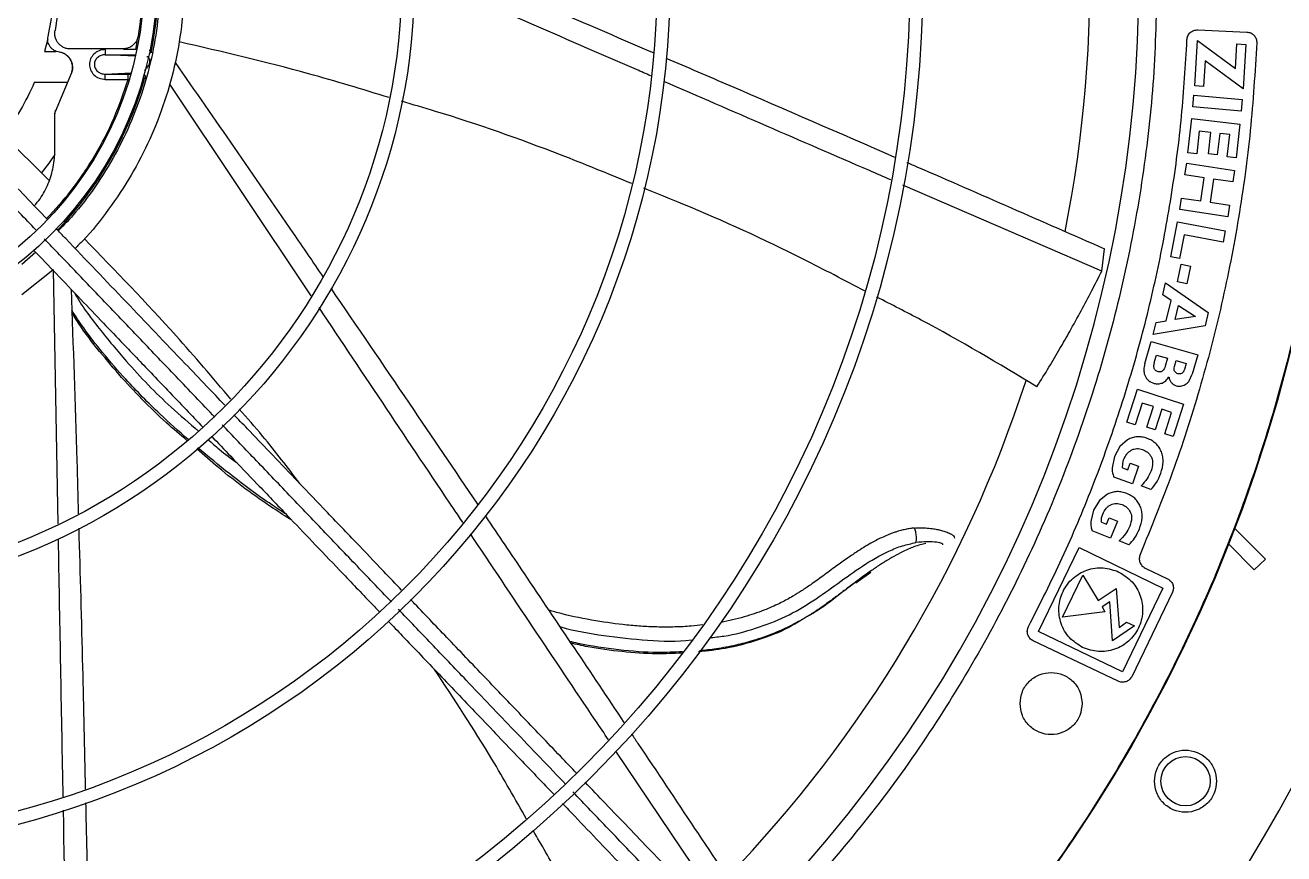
# Model space of a CAD drawing. Header units: inches. Extents: x 1229 to 1453, y -1023 to -720.
# Drawn here: x 1408.7 to 1418.28, y -751.92 to -745.61 of the extents above; entities that cross this region are included whole.
import ezdxf

# ---------------------------------------------------------------- set-up
doc = ezdxf.new("R2010")
doc.units = ezdxf.units.IN
doc.header["$MEASUREMENT"] = 0

msp = doc.modelspace()

# ---------------------------------------------------------------- linework, layer by layer
at = {"color": 18, "linetype": 'Continuous', "lineweight": 25, "true_color": 0x000000}
for p, q in [((1408.9622, -745.4336), (1408.9313, -745.6512)), ((1408.8767, -745.7168), (1408.8515, -745.812)), ((1409.5456, -745.7969), (1409.5598, -745.7049)), ((1417.6243, -745.6475), (1417.998, -745.6638)), ((1408.8515, -745.812), (1408.9367, -745.812)), ((1409.4473, -745.7923), (1409.0472, -745.7923)), ((1409.5456, -745.7969), (1409.4524, -745.7969)), ((1409.6687, -745.8209), (1409.6642, -745.8061)), ((1417.6015, -746.0736), (1417.6222, -745.7284)), ((1417.6222, -745.7284), (1417.9109, -745.9421)), ((1417.9109, -745.9421), (1417.9222, -745.7538)), ((1417.9222, -745.7538), (1417.9896, -745.7579)), ((1417.9896, -745.7579), (1417.9693, -746.0957)), ((1409.5424, -745.8479), (1409.3132, -745.8363)), ((1409.3132, -745.8363), (1409.545, -745.8363)), ((1417.6803, -745.8835), (1417.6686, -746.0776)), ((1417.9693, -746.0957), (1417.6803, -745.8835)), ((1408.9346, -746.2679), (1409.0597, -745.9714)), ((1409.0597, -745.9714), (1409.0578, -745.9711)), ((1409.3132, -745.9845), (1409.5102, -745.9746)), ((1409.3132, -745.9845), (1409.4878, -745.9845)), ((1409.4878, -745.9845), (1409.5029, -745.9845)), ((1409.0224, -746.0482), (1408.7735, -746.0482)), ((1409.3132, -746.0239), (1409.4878, -746.0239)), ((1410.879, -747.6698), (1409.8041, -746.0608)), ((1417.6686, -746.0776), (1417.6015, -746.0736)), ((1417.5867, -746.2333), (1417.5944, -746.1453)), ((1417.5944, -746.1453), (1417.9615, -746.1773)), ((1417.9615, -746.1773), (1417.9538, -746.2654)), ((1408.9303, -746.2776), (1408.9303, -746.286)), ((1408.9303, -746.56), (1408.9303, -746.286)), ((1408.9346, -746.2679), (1408.9346, -746.2598)), ((1417.9538, -746.2654), (1417.5867, -746.2333)), ((1417.5495, -746.5837), (1417.5789, -746.3224)), ((1417.5789, -746.3224), (1417.9451, -746.3636)), ((1417.9451, -746.3636), (1417.9162, -746.621)), ((1408.5398, -746.4491), (1408.8827, -746.792)), ((1417.6359, -746.4177), (1417.6164, -746.5913)), ((1417.7242, -746.4277), (1417.6359, -746.4177)), ((1417.706, -746.5897), (1417.7242, -746.4277)), ((1417.7911, -746.4352), (1417.7729, -746.5972)), ((1417.8681, -746.4438), (1417.7911, -746.4352)), ((1417.8491, -746.6134), (1417.8681, -746.4438)), ((1417.6164, -746.5913), (1417.5495, -746.5837)), ((1417.527, -746.75), (1417.5401, -746.6626)), ((1417.5401, -746.6626), (1417.9045, -746.7171)), ((1417.7729, -746.5972), (1417.706, -746.5897)), ((1417.9162, -746.621), (1417.8491, -746.6134)), ((1417.6744, -746.772), (1417.527, -746.75)), ((1417.648, -746.9487), (1417.6744, -746.772)), ((1417.9045, -746.7171), (1417.8914, -746.8045)), ((1416.8938, -747.4832), (1415.3817, -746.8286)), ((1417.7446, -746.7825), (1417.7182, -746.9591)), ((1417.8914, -746.8045), (1417.7446, -746.7825)), ((1417.4875, -747.014), (1417.5006, -746.9266)), ((1417.5006, -746.9266), (1417.648, -746.9487)), ((1417.7182, -746.9591), (1417.865, -746.9811)), ((1417.852, -747.0685), (1417.4875, -747.014)), ((1417.865, -746.9811), (1417.852, -747.0685)), ((1417.4206, -747.374), (1417.471, -747.1068)), ((1417.471, -747.1068), (1417.8331, -747.1751)), ((1417.5207, -747.2061), (1417.4867, -747.3865)), ((1417.8167, -747.262), (1417.5207, -747.2061)), ((1417.8331, -747.1751), (1417.8167, -747.262)), ((1408.7848, -747.3394), (1408.6792, -747.4322)), ((1416.8938, -747.4832), (1416.914, -747.3121)), ((1417.4867, -747.3865), (1417.4206, -747.374)), ((1417.471, -747.5641), (1417.4994, -747.4307)), ((1417.4994, -747.4307), (1417.5693, -747.4456)), ((1417.5693, -747.4456), (1417.5409, -747.579)), ((1408.9144, -747.4751), (1408.6792, -747.6627)), ((1408.9548, -749.4053), (1408.9204, -747.4705)), ((1417.3576, -747.6632), (1417.3798, -747.5717)), ((1417.3798, -747.5717), (1417.7041, -747.798)), ((1417.5409, -747.579), (1417.471, -747.5641)), ((1417.4216, -747.7061), (1417.3576, -747.6632)), ((1417.384, -747.8615), (1417.4216, -747.7061)), ((1417.4528, -747.851), (1417.4787, -747.744)), ((1417.6061, -747.8289), (1417.4528, -747.851)), ((1417.4787, -747.744), (1417.6061, -747.8289)), ((1417.7041, -747.798), (1417.6798, -747.8985)), ((1417.2845, -747.9658), (1417.307, -747.8727)), ((1417.6798, -747.8985), (1417.2845, -747.9658)), ((1417.307, -747.8727), (1417.384, -747.8615)), ((1417.2223, -748.1859), (1417.2696, -748.0184)), ((1417.2696, -748.0184), (1417.6242, -748.1186)), ((1417.2965, -748.1707), (1417.3103, -748.1217)), ((1417.3103, -748.1217), (1417.3943, -748.1454)), ((1417.3943, -748.1454), (1417.3772, -748.2061)), ((1417.4463, -748.2089), (1417.4591, -748.1637)), ((1417.4591, -748.1637), (1417.5352, -748.1853)), ((1417.5352, -748.1853), (1417.5225, -748.2304)), ((1417.6242, -748.1186), (1417.5823, -748.2671)), ((1417.5593, -748.3175), (1417.5823, -748.2671)), ((1417.0852, -748.6322), (1417.1653, -748.3817)), ((1417.1653, -748.3817), (1417.5163, -748.4938)), ((1417.2606, -748.323), (1417.292, -748.3369)), ((1417.2024, -748.4863), (1417.1493, -748.6527)), ((1417.2871, -748.5134), (1417.2024, -748.4863)), ((1417.5163, -748.4938), (1417.4375, -748.7405)), ((1417.2375, -748.6687), (1417.2871, -748.5134)), ((1417.3512, -748.5338), (1417.3016, -748.6891)), ((1417.4251, -748.5574), (1417.3512, -748.5338)), ((1417.3731, -748.72), (1417.4251, -748.5574)), ((1417.1493, -748.6527), (1417.0852, -748.6322)), ((1417.3016, -748.6891), (1417.2375, -748.6687)), ((1417.0909, -748.7655), (1417.0316, -748.8161)), ((1417.4375, -748.7405), (1417.3731, -748.72)), ((1417.0316, -748.8161), (1416.9898, -748.8917)), ((1416.9898, -748.8917), (1416.9733, -748.978)), ((1417.0527, -748.9795), (1417.0533, -748.947)), ((1417.0533, -748.947), (1417.0603, -748.9192)), ((1417.0934, -748.9941), (1417.1112, -748.9447)), ((1417.1112, -748.9447), (1417.1747, -748.9675)), ((1417.1747, -748.9675), (1417.1272, -749.1001)), ((1417.1272, -749.1001), (1416.9851, -749.0492)), ((1417.0527, -748.9795), (1417.0934, -748.9941)), ((1417.2685, -749.143), (1417.1927, -749.1158)), ((1416.8768, -749.2275), (1416.8319, -749.3013)), ((1416.9381, -749.1794), (1416.8768, -749.2275)), ((1416.8319, -749.3013), (1416.8118, -749.3868)), ((1416.8911, -749.3916), (1416.8931, -749.3592)), ((1416.8931, -749.3592), (1416.9012, -749.3317)), ((1416.9312, -749.4079), (1416.951, -749.3593)), ((1416.951, -749.3593), (1417.0135, -749.3847)), ((1416.8911, -749.3916), (1416.9312, -749.4079)), ((1417.0135, -749.3847), (1416.9606, -749.5152)), ((1417.9041, -749.4383), (1418.1399, -749.6741)), ((1416.9606, -749.5152), (1416.8207, -749.4584)), ((1417.1, -749.5638), (1417.0254, -749.5336)), ((1416.4133, -750.2234), (1416.7217, -749.5854)), ((1416.7217, -749.5854), (1417.3598, -749.8938)), ((1418.0547, -749.756), (1417.8574, -749.5586)), ((1417.2242, -749.7413), (1417.3942, -749.8224)), ((1418.1399, -749.6741), (1418.0547, -749.756)), ((1415.0231, -749.8546), (1415.1364, -749.773)), ((1416.5961, -750.1148), (1416.7502, -749.7961)), ((1416.7502, -749.7961), (1416.8673, -749.9896)), ((1416.8673, -749.9896), (1417.0043, -749.897)), ((1417.0043, -749.897), (1417.0253, -750.1926)), ((1417.3598, -749.8938), (1417.0513, -750.5318)), ((1417.4323, -749.9256), (1417.1217, -750.568)), ((1416.955, -749.9982), (1416.8966, -750.0377)), ((1416.9761, -750.2945), (1416.955, -749.9982)), ((1416.9184, -750.074), (1416.5961, -750.1148)), ((1416.8966, -750.0377), (1416.9184, -750.074)), ((1417.1422, -750.1822), (1416.9761, -750.2945)), ((1417.0253, -750.1926), (1417.083, -750.1536)), ((1417.083, -750.1536), (1417.1422, -750.1822)), ((1417.018, -750.6026), (1416.3726, -750.2948)), ((1417.0513, -750.5318), (1416.4133, -750.2234)), ((1414.1156, -752.5), (1413.1986, -751.1334))]:
    msp.add_line(p, q, dxfattribs=at)
at = {"color": 18, "linetype": 'Continuous', "lineweight": 25, "true_color": 0x000000, "flags": 128}
for points in [[(1409.6427, -745.8502), (1409.6368, -745.8517), (1409.6301, -745.8523)], [(1408.8285, -746.7378), (1408.8882, -746.659), (1408.9329, -746.5953)]]:
    msp.add_lwpolyline(points, dxfattribs=at)
at = {"color": 18, "linetype": 'Continuous', "lineweight": 25, "true_color": 0x000000}
for centre, radius in [((1406.9618, -745.2608), 11.7126), ((1406.9618, -745.2608), 8.5704), ((1406.9618, -745.2608), 8.472), ((1406.9618, -745.2608), 6.6478), ((1406.9618, -745.2608), 6.5493), ((1406.9618, -745.2608), 4.7037), ((1406.9618, -745.2608), 4.6053), ((1406.9618, -745.2608), 2.745), ((1406.9618, -745.2608), 2.6465), ((1417.5314, -751.3632), 0.1875)]:
    msp.add_circle(centre, radius, dxfattribs=at)
for centre, radius, start, end in [((1406.9618, -745.2608), 10.2157, 314.3624, 43.03697), ((1406.9618, -745.2608), 11.7147, 339.09994, 20.90006), ((1406.9618, -745.2608), 9.8425, 348.7557, 14.65988), ((1406.9618, -745.2608), 2.7569, 348.59287, 11.40713), ((1409.6256, -745.7983), 0.0394, 302.42228, 348.5824), ((1409.5704, -746.0225), 0.0394, 343.73107, 29.89272), ((1406.9618, -745.2608), 2.7569, 316.15985, 343.7218), ((1406.9618, -745.2608), 12.9331, 283.26667, 346.73333), ((1406.9618, -745.2608), 9.8425, 316.0273, 341.93053), ((1406.9618, -745.2608), 11.7147, 315.79736, 338.46866)]:
    msp.add_arc(centre, radius, start, end, dxfattribs=at)
for points, knots in [([(1409.1756, -743.3086), (1409.2372, -743.3818), (1409.3654, -743.5342), (1409.528, -743.7901), (1409.6685, -744.0669), (1409.7786, -744.3574), (1409.8578, -744.6577), (1409.9051, -744.9646), (1409.9199, -745.2748), (1409.9021, -745.5849), (1409.852, -745.8914), (1409.7699, -746.191), (1409.6568, -746.4802), (1409.5145, -746.7564), (1409.3423, -747.0143), (1409.1973, -747.1997), (1409.1032, -747.2907), (1409.0833, -747.3099)], [0, 0, 0, 0, 0.065205, 0.135665, 0.206125, 0.276585, 0.347045, 0.417505, 0.487965, 0.558425, 0.628885, 0.699345, 0.769805, 0.840265, 0.910725, 0.981186, 1, 1, 1, 1]), ([(1409.041, -743.4372), (1409.0872, -743.4904), (1409.1956, -743.6156), (1409.3392, -743.8338), (1409.4739, -744.0854), (1409.5813, -744.3501), (1409.6611, -744.6243), (1409.7123, -744.9053), (1409.7342, -745.19), (1409.7268, -745.4755), (1409.6901, -745.7587), (1409.6244, -746.0366), (1409.5305, -746.3063), (1409.4095, -746.5651), (1409.2618, -746.8092), (1409.1109, -747.0151), (1409.0005, -747.1301), (1408.9559, -747.1766)], [0, 0, 0, 0, 0.051393, 0.120749, 0.190107, 0.259464, 0.328821, 0.398178, 0.467535, 0.536892, 0.606249, 0.675606, 0.744963, 0.81432, 0.883677, 0.953035, 1, 1, 1, 1]), ([(1409.5638, -744.828), (1409.5765, -744.9238), (1409.6019, -745.1154), (1409.6019, -745.4062), (1409.5765, -745.5978), (1409.5638, -745.6936)], [0, 0, 0, 0, 0.333333, 0.666667, 1, 1, 1, 1]), ([(1411.6588, -745.043), (1411.9822, -745.1795), (1412.5926, -745.4373), (1413.1999, -745.6991), (1413.4855, -745.8222)], [0, 0, 0, 0, 0.529758, 1, 1, 1, 1]), ([(1413.4633, -745.9968), (1413.4267, -745.9809), (1412.8259, -745.7203), (1412.224, -745.4585), (1411.6586, -745.2126)], [0, 0, 0, 0, 0.060947, 1, 1, 1, 1]), ([(1418.6713, -745.2608), (1418.6665, -745.5163), (1418.6568, -746.0272), (1418.5788, -746.7903), (1418.4547, -747.5468), (1418.2803, -748.2936), (1418.0578, -749.0274), (1417.7877, -749.745), (1417.4712, -750.4435), (1417.1098, -751.1197), (1416.7048, -751.7709), (1416.2582, -752.3942), (1415.7717, -752.9869), (1415.2476, -753.5466), (1414.6879, -754.0708), (1414.0952, -754.5572), (1413.4719, -755.0039), (1412.8207, -755.4088), (1412.1445, -755.7703), (1411.446, -756.0867), (1410.7284, -756.3568), (1409.9946, -756.5794), (1409.2478, -756.7535), (1408.4913, -756.8784), (1407.7282, -756.9536), (1406.9618, -756.9787), (1406.1954, -756.9536), (1405.4323, -756.8784), (1404.6757, -756.7535), (1403.929, -756.5794), (1403.1952, -756.3568), (1402.4775, -756.0867), (1401.7791, -755.7702), (1401.1028, -755.4088), (1400.4517, -755.0039), (1399.8284, -754.5572), (1399.2356, -754.0708), (1398.676, -753.5466), (1398.1518, -752.9869), (1397.6653, -752.3942), (1397.2187, -751.7709), (1396.8138, -751.1197), (1396.4523, -750.4435), (1396.1359, -749.745), (1395.8657, -749.0274), (1395.6432, -748.2936), (1395.4689, -747.5468), (1395.3447, -746.7903), (1395.2667, -746.0272), (1395.2571, -745.5163), (1395.2522, -745.2608)], [0, 0, 0, 0, 0.020833, 0.041667, 0.0625, 0.083333, 0.104167, 0.125, 0.145833, 0.166667, 0.1875, 0.208333, 0.229167, 0.25, 0.270833, 0.291667, 0.3125, 0.333333, 0.354167, 0.375, 0.395833, 0.416667, 0.4375, 0.458333, 0.479167, 0.5, 0.520833, 0.541667, 0.5625, 0.583333, 0.604167, 0.625, 0.645833, 0.666667, 0.6875, 0.708333, 0.729167, 0.75, 0.770833, 0.791667, 0.8125, 0.833333, 0.854167, 0.875, 0.895833, 0.916667, 0.9375, 0.958333, 0.979167, 1, 1, 1, 1]), ([(1408.8779, -745.6967), (1408.8925, -745.6248), (1408.9173, -745.5027), (1408.9214, -745.3783), (1408.9231, -745.3272)], [0, 0, 0, 0, 0.589248, 1, 1, 1, 1]), ([(1417.314, -745.2608), (1417.3087, -745.512), (1417.2981, -746.0143), (1417.2129, -746.7639), (1417.0772, -747.5054), (1416.887, -748.2351), (1416.6445, -748.949), (1416.3505, -749.6434), (1416.0071, -750.3147), (1415.615, -750.9586), (1415.18, -751.5749), (1414.8537, -751.957), (1414.6905, -752.148)], [0, 0, 0, 0, 0.1, 0.2, 0.3000001, 0.4, 0.5, 0.6, 0.7000001, 0.8000001, 0.9000001, 1, 1, 1, 1]), ([(1408.9619, -745.8163), (1408.9552, -745.8151), (1408.9416, -745.8126), (1408.9229, -745.8036), (1408.9063, -745.7913), (1408.8928, -745.7756), (1408.8826, -745.7576), (1408.8766, -745.7378), (1408.8745, -745.7171), (1408.8767, -745.7035), (1408.8779, -745.6967)], [0, 0, 0, 0, 0.124969, 0.250016, 0.374949, 0.50001, 0.62494, 0.750007, 0.87497, 1, 1, 1, 1]), ([(1409.0472, -745.7923), (1409.0385, -745.7917), (1409.0211, -745.7906), (1408.9963, -745.7818), (1408.9739, -745.7681), (1408.9552, -745.7497), (1408.9408, -745.7278), (1408.9317, -745.7032), (1408.9279, -745.6771), (1408.9302, -745.6599), (1408.9313, -745.6512)], [0, 0, 0, 0, 0.1249821, 0.2500004, 0.3750038, 0.5000003, 0.6250028, 0.7499994, 0.8749997, 1, 1, 1, 1]), ([(1409.5638, -745.6936), (1409.5601, -745.707), (1409.5528, -745.7339), (1409.5251, -745.766), (1409.4889, -745.788), (1409.4612, -745.7909), (1409.4473, -745.7923)], [0, 0, 0, 0, 0.250007, 0.499997, 0.750018, 1, 1, 1, 1]), ([(1416.3368, -750.1871), (1416.4244, -750.0137), (1416.5997, -749.6669), (1416.8258, -749.1295), (1417.024, -748.5813), (1417.1913, -748.0229), (1417.3278, -747.4562), (1417.4324, -746.8827), (1417.5076, -746.3045), (1417.5307, -745.9167), (1417.5422, -745.7228)], [0, 0, 0, 0, 0.125, 0.25, 0.375, 0.5, 0.625, 0.75, 0.875, 1, 1, 1, 1]), ([(1417.5422, -745.7228), (1417.5439, -745.7125), (1417.5471, -745.692), (1417.5665, -745.6668), (1417.5933, -745.6497), (1417.614, -745.6483), (1417.6243, -745.6475)], [0, 0, 0, 0, 0.249995, 0.499998, 0.75, 1, 1, 1, 1]), ([(1417.998, -745.6638), (1418.0083, -745.6655), (1418.0288, -745.6687), (1418.054, -745.6881), (1418.071, -745.7149), (1418.0725, -745.7356), (1418.0732, -745.7459)], [0, 0, 0, 0, 0.25, 0.499998, 0.750001, 1, 1, 1, 1]), ([(1408.8711, -747.0878), (1408.7611, -746.9727), (1408.546, -746.7477), (1408.2268, -746.4136), (1407.9907, -746.1666), (1407.8336, -746.0022), (1407.7551, -745.92), (1407.671, -745.832), (1407.6131, -745.7714), (1407.5807, -745.7375)], [0, 0, 0, 0, 0.256103, 0.500516, 0.742267, 0.804636, 0.865497, 0.924706, 1, 1, 1, 1]), ([(1409.0597, -745.9714), (1409.062, -745.963), (1409.0665, -745.9461), (1409.066, -745.9196), (1409.0601, -745.8939), (1409.0486, -745.8702), (1409.0322, -745.8495), (1409.0115, -745.8331), (1408.9878, -745.8211), (1408.9706, -745.8179), (1408.9619, -745.8163)], [0, 0, 0, 0, 0.124819, 0.249649, 0.374525, 0.499472, 0.624503, 0.749611, 0.874806, 1, 1, 1, 1]), ([(1409.3132, -745.7969), (1409.2971, -745.7987), (1409.2653, -745.8022), (1409.2253, -745.8291), (1409.2034, -745.8607), (1409.1946, -745.8888), (1409.1925, -745.9104), (1409.1946, -745.932), (1409.2034, -745.9601), (1409.2253, -745.9917), (1409.2653, -746.0186), (1409.2971, -746.0221), (1409.3132, -746.0239)], [0, 0, 0, 0, 0.132079, 0.259805, 0.381601, 0.440895, 0.499999, 0.559043, 0.618398, 0.740195, 0.867921, 1, 1, 1, 1]), ([(1409.3132, -745.7969), (1409.3132, -745.802), (1409.3132, -745.8122), (1409.3132, -745.8251), (1409.3132, -745.8343), (1409.3132, -745.8356), (1409.3132, -745.8363)], [0, 0, 0, 0, 0.2500027, 0.5000004, 0.7499957, 1, 1, 1, 1]), ([(1409.6642, -745.8061), (1409.6632, -745.8058), (1409.6619, -745.8055), (1409.6495, -745.8045), (1409.6462, -745.8042)], [0, 0, 0, 0, 0.732274, 1, 1, 1, 1]), ([(1411.474, -746.163), (1411.2698, -746.1005), (1410.7424, -745.939), (1410.2049, -745.8148), (1409.8756, -745.7388)], [0, 0, 0, 0, 0.387334, 1, 1, 1, 1]), ([(1418.0732, -745.7459), (1418.0596, -745.9686), (1418.0324, -746.414), (1417.9408, -747.0773), (1417.8124, -747.7343), (1417.6433, -748.382), (1417.4385, -749.0196), (1417.27, -749.4327), (1417.1857, -749.6393)], [0, 0, 0, 0, 0.166667, 0.333333, 0.5, 0.666667, 0.833333, 1, 1, 1, 1]), ([(1408.7855, -747.1692), (1408.7026, -747.0825), (1408.5446, -746.9171), (1408.3211, -746.6833), (1408.1242, -746.4772), (1407.9541, -746.2992), (1407.8081, -746.1464), (1407.6838, -746.0163), (1407.5849, -745.9129), (1407.5273, -745.8525), (1407.5043, -745.8285)], [0, 0, 0, 0, 0.1943214, 0.3704577, 0.5233705, 0.6554348, 0.7687193, 0.8650902, 0.9463458, 1, 1, 1, 1]), ([(1409.0578, -745.9711), (1409.0599, -745.9635), (1409.0642, -745.9476), (1409.0644, -745.9219), (1409.059, -745.8955), (1409.0472, -745.8704), (1409.03, -745.8486), (1409.0086, -745.8324), (1408.9927, -745.8235), (1408.9842, -745.8215), (1408.984, -745.8215)], [0, 0, 0, 0, 0.128053, 0.266042, 0.411621, 0.561418, 0.71143, 0.857608, 0.996504, 1, 1, 1, 1]), ([(1409.3132, -745.8363), (1409.3028, -745.8373), (1409.2819, -745.8392), (1409.2587, -745.8529), (1409.2445, -745.8679), (1409.2363, -745.881), (1409.2313, -745.8953), (1409.2296, -745.9104), (1409.2313, -745.9255), (1409.2363, -745.9398), (1409.2445, -745.9529), (1409.2587, -745.9679), (1409.2819, -745.9816), (1409.3028, -745.9835), (1409.3132, -745.9845)], [0, 0, 0, 0, 0.127647, 0.253731, 0.317938, 0.377881, 0.439688, 0.499999, 0.560305, 0.622116, 0.682044, 0.746269, 0.872353, 1, 1, 1, 1]), ([(1409.6118, -745.9551), (1409.6149, -745.9525), (1409.6221, -745.9468), (1409.6329, -745.9346), (1409.6422, -745.9211), (1409.6474, -745.91), (1409.6496, -745.9042), (1409.6506, -745.901), (1409.6514, -745.8978), (1409.6521, -745.8946), (1409.6526, -745.8917), (1409.6531, -745.8882), (1409.6534, -745.8805), (1409.6522, -745.8734), (1409.6491, -745.8647), (1409.644, -745.8584), (1409.6374, -745.8538), (1409.6325, -745.8528), (1409.6301, -745.8523)], [0, 0, 0, 0, 0.125667, 0.285709, 0.38249, 0.41798, 0.427526, 0.435847, 0.443425, 0.450875, 0.458843, 0.466921, 0.483322, 0.547434, 0.611137, 0.740131, 0.869232, 1, 1, 1, 1]), ([(1409.8452, -745.8967), (1410.1447, -746.3274), (1410.5215, -746.8695), (1410.893, -747.4146), (1410.9693, -747.5266)], [0, 0, 0, 0, 0.794562, 1, 1, 1, 1]), ([(1413.5771, -745.8615), (1413.7396, -745.9312), (1414.3216, -746.181), (1414.9006, -746.433), (1415.3179, -746.6147)], [0, 0, 0, 0, 0.2792089, 1, 1, 1, 1]), ([(1409.3132, -746.0239), (1409.3132, -746.0188), (1409.3132, -746.0086), (1409.3132, -745.9957), (1409.3132, -745.9865), (1409.3132, -745.9852), (1409.3132, -745.9845)], [0, 0, 0, 0, 0.2500031, 0.5000001, 0.7499959, 1, 1, 1, 1]), ([(1409.4878, -746.0239), (1409.4878, -746.0188), (1409.4878, -746.0086), (1409.4878, -745.9957), (1409.4878, -745.9865), (1409.4878, -745.9852), (1409.4878, -745.9845)], [0, 0, 0, 0, 0.2500031, 0.5000001, 0.7499959, 1, 1, 1, 1]), ([(1409.618, -746.0212), (1409.6186, -746.0186), (1409.6199, -746.013), (1409.6194, -746.004), (1409.6168, -745.9949), (1409.6123, -745.9868), (1409.6079, -745.9827), (1409.6059, -745.9808)], [0, 0, 0, 0, 0.184963, 0.385442, 0.597774, 0.81651, 1, 1, 1, 1]), ([(1408.7735, -746.0482), (1408.7405, -746.1185), (1408.6744, -746.259), (1408.5847, -746.3857), (1408.5398, -746.4491)], [0, 0, 0, 0, 0.499998, 1, 1, 1, 1]), ([(1408.8667, -747.0833), (1408.9303, -747.0142), (1409.0672, -746.8653), (1409.2379, -746.6067), (1409.3863, -746.3229), (1409.4543, -746.1228), (1409.4878, -746.0239)], [0, 0, 0, 0, 0.226919, 0.489144, 0.747424, 1, 1, 1, 1]), ([(1409.594, -746.033), (1409.5959, -746.0331), (1409.6051, -746.0337), (1409.6068, -746.0336), (1409.6082, -746.0336)], [0, 0, 0, 0, 0.19811, 1, 1, 1, 1]), ([(1415.2892, -746.7886), (1415.2352, -746.7652), (1414.6608, -746.5165), (1414.0846, -746.2664), (1413.5626, -746.0398)], [0, 0, 0, 0, 0.094074, 1, 1, 1, 1]), ([(1413.3183, -746.816), (1413.138, -746.7423), (1412.6474, -746.5416), (1412.0617, -746.335), (1411.6533, -746.2157), (1411.5665, -746.1904)], [0, 0, 0, 0, 0.314017, 0.854273, 1, 1, 1, 1]), ([(1408.9346, -746.2598), (1408.9333, -746.2626), (1408.9308, -746.2683), (1408.9305, -746.2745), (1408.9303, -746.2776)], [0, 0, 0, 0, 0.499994, 1, 1, 1, 1]), ([(1408.9303, -746.286), (1408.9305, -746.2829), (1408.9308, -746.2766), (1408.9334, -746.2708), (1408.9346, -746.2679)], [0, 0, 0, 0, 0.500207, 1, 1, 1, 1]), ([(1408.7734, -746.9856), (1408.7886, -746.9681), (1408.8327, -746.9175), (1408.8824, -746.8173), (1408.923, -746.6916), (1408.9278, -746.6039), (1408.9303, -746.56)], [0, 0, 0, 0, 0.1500946, 0.433399, 0.7166994, 1, 1, 1, 1]), ([(1415.411, -746.6551), (1415.4384, -746.667), (1415.9412, -746.8851), (1416.4412, -747.1046), (1416.914, -747.3121)], [0, 0, 0, 0, 0.054344, 1, 1, 1, 1]), ([(1415.0941, -747.6347), (1414.9376, -747.5528), (1414.4838, -747.3154), (1413.9206, -747.0556), (1413.5091, -746.8922), (1413.4093, -746.8526)], [0, 0, 0, 0, 0.285162, 0.826614, 1, 1, 1, 1]), ([(1410.2231, -748.5026), (1410.1768, -748.4542), (1410.0757, -748.3484), (1409.8254, -748.0864), (1409.4682, -747.7127), (1409.1408, -747.37), (1408.9626, -747.1836), (1408.9377, -747.1576)], [0, 0, 0, 0, 0.10835, 0.23655, 0.585439, 0.942123, 1, 1, 1, 1]), ([(1410.148, -748.595), (1410.0492, -748.4916), (1409.8611, -748.2948), (1409.5916, -748.0128), (1409.3349, -747.7441), (1409.0904, -747.4883), (1408.927, -747.3173), (1408.8498, -747.2365)], [0, 0, 0, 0, 0.228868, 0.435815, 0.623228, 0.822029, 1, 1, 1, 1]), ([(1410.2682, -748.4572), (1410.1307, -748.2948), (1409.7749, -747.8746), (1409.3905, -747.4802), (1409.1546, -747.2382)], [0, 0, 0, 0, 0.386297, 1, 1, 1, 1]), ([(1408.7731, -747.3273), (1408.8285, -747.3852), (1408.9466, -747.5087), (1409.1221, -747.6924), (1409.2928, -747.8711), (1409.434, -748.0188), (1409.5546, -748.145), (1409.6664, -748.262), (1409.7923, -748.3938), (1409.924, -748.5316), (1410.0139, -748.6256), (1410.0566, -748.6703)], [0, 0, 0, 0, 0.129134, 0.275254, 0.409585, 0.527882, 0.605045, 0.691582, 0.789421, 0.899809, 1, 1, 1, 1]), ([(1416.401, -748.3621), (1416.4317, -748.3125), (1416.4911, -748.2167), (1416.5741, -748.0761), (1416.6559, -747.9332), (1416.7368, -747.7861), (1416.8179, -747.6333), (1416.8688, -747.5325), (1416.8938, -747.4832)], [0, 0, 0, 0, 0.173712, 0.335418, 0.485077, 0.663267, 0.834916, 1, 1, 1, 1]), ([(1409.0527, -747.6198), (1409.0685, -748.0556), (1409.0891, -748.6255), (1409.1044, -749.1952), (1409.108, -749.3292)], [0, 0, 0, 0, 0.764752, 1, 1, 1, 1]), ([(1411.0281, -747.6128), (1411.2273, -747.9039), (1411.6016, -748.4509), (1411.9711, -748.9997), (1412.144, -749.2565)], [0, 0, 0, 0, 0.532089, 1, 1, 1, 1]), ([(1409.0776, -747.6458), (1409.0786, -747.6476), (1409.1316, -747.7453), (1409.2661, -747.9199), (1409.5059, -748.213), (1409.7587, -748.4743), (1409.9522, -748.6399), (1410.0222, -748.6998)], [0, 0, 0, 0, 0.004362, 0.233887, 0.462782, 0.805496, 1, 1, 1, 1]), ([(1416.401, -748.3621), (1416.1103, -748.188), (1415.7108, -747.9487), (1415.2959, -747.738), (1415.183, -747.6806)], [0, 0, 0, 0, 0.727742, 1, 1, 1, 1]), ([(1409.9432, -748.7636), (1409.8714, -748.6999), (1409.7071, -748.554), (1409.4904, -748.3324), (1409.2987, -748.112), (1409.1613, -747.9366), (1409.0881, -747.826), (1409.0582, -747.7809)], [0, 0, 0, 0, 0.216617, 0.495989, 0.699866, 0.877434, 1, 1, 1, 1]), ([(1409.9344, -748.7707), (1409.8824, -748.7268), (1409.6979, -748.5708), (1409.4704, -748.3339), (1409.2484, -748.069), (1409.1282, -747.9127), (1409.0711, -747.8184), (1409.0587, -747.7981)], [0, 0, 0, 0, 0.155108, 0.550215, 0.747896, 0.945655, 1, 1, 1, 1]), ([(1412.0331, -749.3945), (1412.011, -749.3615), (1411.6466, -748.8178), (1411.2819, -748.2724), (1410.9394, -747.7601)], [0, 0, 0, 0, 0.060733, 1, 1, 1, 1]), ([(1417.2223, -748.1859), (1417.2193, -748.1975), (1417.2138, -748.2187), (1417.215, -748.2406), (1417.2155, -748.2505)], [0, 0, 0, 0, 0.5467998, 1, 1, 1, 1]), ([(1417.2933, -748.2242), (1417.2923, -748.2209), (1417.2903, -748.2135), (1417.2905, -748.1952), (1417.294, -748.181), (1417.2965, -748.1707)], [0, 0, 0, 0, 0.191373, 0.417736, 1, 1, 1, 1]), ([(1417.3772, -748.2061), (1417.3749, -748.2133), (1417.3705, -748.2267), (1417.3607, -748.2367), (1417.3562, -748.2414)], [0, 0, 0, 0, 0.5401337, 1, 1, 1, 1]), ([(1417.4492, -748.2464), (1417.4479, -748.2439), (1417.4452, -748.2389), (1417.4431, -748.226), (1417.445, -748.216), (1417.4463, -748.2089)], [0, 0, 0, 0, 0.214276, 0.445213, 1, 1, 1, 1]), ([(1417.2155, -748.2505), (1417.217, -748.2589), (1417.2197, -748.2747), (1417.2275, -748.2886), (1417.2312, -748.295)], [0, 0, 0, 0, 0.538094, 1, 1, 1, 1]), ([(1417.2312, -748.295), (1417.2354, -748.3006), (1417.2437, -748.3116), (1417.255, -748.3192), (1417.2606, -748.323)], [0, 0, 0, 0, 0.509769, 1, 1, 1, 1]), ([(1417.3222, -748.2476), (1417.3187, -748.2465), (1417.3122, -748.2444), (1417.3037, -748.2392), (1417.2971, -748.2325), (1417.2945, -748.227), (1417.2933, -748.2242)], [0, 0, 0, 0, 0.280329, 0.530851, 0.765229, 1, 1, 1, 1]), ([(1417.3562, -748.2414), (1417.3538, -748.2431), (1417.3491, -748.2464), (1417.3406, -748.249), (1417.3314, -748.2495), (1417.3253, -748.2482), (1417.3222, -748.2476)], [0, 0, 0, 0, 0.2447117, 0.4828733, 0.729996, 1, 1, 1, 1]), ([(1417.354, -748.3339), (1417.3637, -748.3287), (1417.3845, -748.3175), (1417.3973, -748.2976), (1417.4042, -748.2869)], [0, 0, 0, 0, 0.4641461, 1, 1, 1, 1]), ([(1417.4042, -748.2869), (1417.4064, -748.2956), (1417.4104, -748.312), (1417.4234, -748.3325), (1417.4406, -748.3474), (1417.4542, -748.3525), (1417.4612, -748.3551)], [0, 0, 0, 0, 0.284158, 0.538066, 0.763517, 1, 1, 1, 1]), ([(1417.4724, -748.264), (1417.4678, -748.2622), (1417.4584, -748.2585), (1417.4523, -748.2505), (1417.4492, -748.2464)], [0, 0, 0, 0, 0.491498, 1, 1, 1, 1]), ([(1417.5012, -748.2609), (1417.4965, -748.2628), (1417.4872, -748.2666), (1417.4773, -748.2649), (1417.4724, -748.264)], [0, 0, 0, 0, 0.50574, 1, 1, 1, 1]), ([(1417.5225, -748.2304), (1417.5201, -748.2372), (1417.5167, -748.2466), (1417.5083, -748.2565), (1417.5035, -748.2595), (1417.5012, -748.2609)], [0, 0, 0, 0, 0.556223, 0.786608, 1, 1, 1, 1]), ([(1417.292, -748.3369), (1417.3024, -748.339), (1417.3233, -748.3432), (1417.3438, -748.337), (1417.354, -748.3339)], [0, 0, 0, 0, 0.499482, 1, 1, 1, 1]), ([(1417.4612, -748.3551), (1417.4665, -748.3563), (1417.4773, -748.3588), (1417.5007, -748.3579), (1417.517, -748.3508), (1417.5283, -748.3459)], [0, 0, 0, 0, 0.236532, 0.475571, 1, 1, 1, 1]), ([(1417.5283, -748.3459), (1417.5339, -748.3423), (1417.5459, -748.3347), (1417.5547, -748.3235), (1417.5593, -748.3175)], [0, 0, 0, 0, 0.472603, 1, 1, 1, 1]), ([(1411.5675, -749.9095), (1411.5223, -749.8622), (1411.4066, -749.7411), (1411.2085, -749.5338), (1410.983, -749.2978), (1410.7641, -749.0687), (1410.5711, -748.8668), (1410.4166, -748.7051), (1410.3261, -748.6104), (1410.292, -748.5748)], [0, 0, 0, 0, 0.106777, 0.27357, 0.467155, 0.637763, 0.78802, 0.920207, 1, 1, 1, 1]), ([(1410.7936, -749.0996), (1410.7008, -748.9776), (1410.5533, -748.7833), (1410.3924, -748.6), (1410.3326, -748.5319)], [0, 0, 0, 0, 0.628598, 1, 1, 1, 1]), ([(1411.4902, -749.9995), (1411.398, -749.9031), (1411.2199, -749.7167), (1410.9607, -749.4455), (1410.7053, -749.1782), (1410.4542, -748.9154), (1410.2836, -748.7369), (1410.2017, -748.6512)], [0, 0, 0, 0, 0.215401, 0.416421, 0.60434, 0.810084, 1, 1, 1, 1]), ([(1410.0941, -748.7628), (1410.1225, -748.7884), (1410.193, -748.8518), (1410.2698, -748.9079), (1410.3157, -748.9414)], [0, 0, 0, 0, 0.403279, 1, 1, 1, 1]), ([(1410.1222, -748.7389), (1410.1705, -748.7895), (1410.2865, -748.9109), (1410.4785, -749.1118), (1410.6854, -749.3283), (1410.8938, -749.5464), (1411.1019, -749.7641), (1411.2721, -749.9423), (1411.373, -750.0479), (1411.3984, -750.0744)], [0, 0, 0, 0, 0.11322, 0.271448, 0.450246, 0.598735, 0.76149, 0.940153, 1, 1, 1, 1]), ([(1417.2383, -748.7551), (1417.2255, -748.7512), (1417.2006, -748.7436), (1417.1621, -748.7423), (1417.1248, -748.7488), (1417.1023, -748.7599), (1417.0909, -748.7655)], [0, 0, 0, 0, 0.263446, 0.509883, 0.751187, 1, 1, 1, 1]), ([(1417.3478, -748.8574), (1417.3424, -748.8458), (1417.3317, -748.8227), (1417.3065, -748.7938), (1417.2753, -748.7703), (1417.2509, -748.7603), (1417.2383, -748.7551)], [0, 0, 0, 0, 0.248627, 0.490001, 0.736551, 1, 1, 1, 1]), ([(1410.7333, -749.3785), (1410.6861, -749.3486), (1410.4916, -749.2254), (1410.2484, -749.0447), (1410.0635, -748.8828), (1410.009, -748.835)], [0, 0, 0, 0, 0.184185, 0.759429, 1, 1, 1, 1]), ([(1410.6892, -749.3323), (1410.6525, -749.3085), (1410.5044, -749.2126), (1410.2795, -749.0449), (1410.0978, -748.8941), (1410.0177, -748.8275)], [0, 0, 0, 0, 0.155681, 0.627692, 1, 1, 1, 1]), ([(1417.0603, -748.9192), (1417.0672, -748.9036), (1417.0773, -748.8808), (1417.0997, -748.8572), (1417.1126, -748.8491), (1417.119, -748.845)], [0, 0, 0, 0, 0.526917, 0.76597, 1, 1, 1, 1]), ([(1417.119, -748.845), (1417.1256, -748.8419), (1417.1386, -748.8358), (1417.1681, -748.8305), (1417.1899, -748.8358), (1417.2047, -748.8394)], [0, 0, 0, 0, 0.247726, 0.489599, 1, 1, 1, 1]), ([(1417.2047, -748.8394), (1417.2178, -748.8453), (1417.2443, -748.8574), (1417.2609, -748.8815), (1417.2693, -748.8938)], [0, 0, 0, 0, 0.490678, 1, 1, 1, 1]), ([(1417.3439, -749.0206), (1417.3519, -748.9922), (1417.3636, -748.9509), (1417.36, -748.8948), (1417.3518, -748.8698), (1417.3478, -748.8574)], [0, 0, 0, 0, 0.527095, 0.766136, 1, 1, 1, 1]), ([(1416.9733, -748.978), (1416.9732, -748.9914), (1416.9729, -749.0159), (1416.9814, -749.0389), (1416.9851, -749.0492)], [0, 0, 0, 0, 0.550547, 1, 1, 1, 1]), ([(1417.2693, -748.8938), (1417.2727, -748.901), (1417.2798, -748.9159), (1417.2834, -748.9534), (1417.2754, -748.9817), (1417.2697, -749.0016)], [0, 0, 0, 0, 0.214494, 0.444493, 1, 1, 1, 1]), ([(1417.2697, -749.0016), (1417.2608, -749.022), (1417.2421, -749.0648), (1417.2097, -749.0983), (1417.1927, -749.1158)], [0, 0, 0, 0, 0.478269, 1, 1, 1, 1]), ([(1417.2685, -749.143), (1417.2836, -749.1261), (1417.3162, -749.09), (1417.3342, -749.0448), (1417.3439, -749.0206)], [0, 0, 0, 0, 0.4656376, 1, 1, 1, 1]), ([(1417.0858, -749.175), (1417.0731, -749.1706), (1417.0486, -749.1621), (1417.0101, -749.1591), (1416.9726, -749.1641), (1416.9497, -749.1743), (1416.9381, -749.1794)], [0, 0, 0, 0, 0.263448, 0.509886, 0.751189, 1, 1, 1, 1]), ([(1416.9012, -749.3317), (1416.9088, -749.3163), (1416.9197, -749.294), (1416.9431, -749.2713), (1416.9563, -749.2638), (1416.9628, -749.26)], [0, 0, 0, 0, 0.52692, 0.765962, 1, 1, 1, 1]), ([(1416.9628, -749.26), (1416.9696, -749.2572), (1416.9829, -749.2515), (1417.0125, -749.2475), (1417.0341, -749.2537), (1417.0488, -749.2579)], [0, 0, 0, 0, 0.24773, 0.489597, 1, 1, 1, 1]), ([(1417.0488, -749.2579), (1417.0616, -749.2644), (1417.0876, -749.2775), (1417.1032, -749.3023), (1417.1111, -749.3149)], [0, 0, 0, 0, 0.490676, 1, 1, 1, 1]), ([(1417.191, -749.2818), (1417.186, -749.2699), (1417.1764, -749.2465), (1417.1524, -749.2165), (1417.1222, -749.1917), (1417.0982, -749.1807), (1417.0858, -749.175)], [0, 0, 0, 0, 0.248632, 0.490005, 0.736545, 1, 1, 1, 1]), ([(1412.2049, -749.3467), (1412.303, -749.4919), (1412.6567, -750.0153), (1413.0066, -750.539), (1413.2594, -750.9175)], [0, 0, 0, 0, 0.277328, 1, 1, 1, 1]), ([(1417.1111, -749.3149), (1417.1142, -749.3222), (1417.1206, -749.3374), (1417.1227, -749.3751), (1417.1135, -749.4029), (1417.107, -749.4226)], [0, 0, 0, 0, 0.214499, 0.444497, 1, 1, 1, 1]), ([(1417.1803, -749.4447), (1417.1896, -749.4167), (1417.203, -749.3759), (1417.2016, -749.3197), (1417.1945, -749.2943), (1417.191, -749.2818)], [0, 0, 0, 0, 0.527094, 0.7661357, 1, 1, 1, 1]), ([(1409.111, -749.4374), (1409.1212, -749.7901), (1409.1403, -750.4523), (1409.1545, -751.1135), (1409.1611, -751.4225)], [0, 0, 0, 0, 0.532574, 1, 1, 1, 1]), ([(1415.4693, -749.437), (1415.4582, -749.4383), (1415.4354, -749.4411), (1415.4005, -749.4477), (1415.3642, -749.4564), (1415.3311, -749.4661), (1415.2974, -749.4777), (1415.2611, -749.4917), (1415.2199, -749.5099), (1415.1782, -749.5305), (1415.1328, -749.5551), (1415.0824, -749.5848), (1415.0225, -749.6231), (1414.9528, -749.6708), (1414.8672, -749.732), (1414.7749, -749.8001), (1414.6878, -749.8631), (1414.6124, -749.9145), (1414.5385, -749.9604), (1414.4491, -750.0087), (1414.3335, -750.0609), (1414.1878, -750.1112), (1414.072, -750.1419), (1414.0047, -750.1527), (1413.9978, -750.1538)], [0, 0, 0, 0, 0.020248, 0.041453, 0.06358, 0.0866, 0.102644, 0.126716, 0.155363, 0.182381, 0.209021, 0.246963, 0.28662, 0.336424, 0.399614, 0.478049, 0.547725, 0.599316, 0.648188, 0.709671, 0.786694, 0.879285, 0.987574, 1, 1, 1, 1]), ([(1415.4693, -749.437), (1415.482, -749.4363), (1415.5102, -749.4347), (1415.5558, -749.4359), (1415.6007, -749.4403), (1415.6412, -749.4471), (1415.6761, -749.4553), (1415.712, -749.4663), (1415.7439, -749.4803), (1415.7714, -749.4971), (1415.7726, -749.5075), (1415.7732, -749.513)], [0, 0, 0, 0, 0.079734, 0.178256, 0.296995, 0.387945, 0.480574, 0.582572, 0.72018, 0.853481, 1, 1, 1, 1]), ([(1415.4793, -749.548), (1415.4803, -749.5457), (1415.4825, -749.541), (1415.4845, -749.5301), (1415.4853, -749.5165), (1415.4845, -749.5005), (1415.4823, -749.4834), (1415.4788, -749.4664), (1415.4744, -749.4506), (1415.471, -749.4414), (1415.4693, -749.437)], [0, 0, 0, 0, 0.114968, 0.238123, 0.367412, 0.499995, 0.63258, 0.761867, 0.885025, 1, 1, 1, 1]), ([(1416.8118, -749.3868), (1416.8111, -749.4003), (1416.8099, -749.4247), (1416.8174, -749.448), (1416.8207, -749.4584)], [0, 0, 0, 0, 0.550548, 1, 1, 1, 1]), ([(1417.107, -749.4226), (1417.0973, -749.4427), (1417.0769, -749.4846), (1417.0431, -749.5168), (1417.0254, -749.5336)], [0, 0, 0, 0, 0.47827, 1, 1, 1, 1]), ([(1417.1, -749.5638), (1417.1158, -749.5476), (1417.1498, -749.5129), (1417.1697, -749.4685), (1417.1803, -749.4447)], [0, 0, 0, 0, 0.465642, 1, 1, 1, 1]), ([(1408.9933, -751.4825), (1408.9925, -751.4419), (1408.9799, -750.7885), (1408.968, -750.1335), (1408.9569, -749.5191)], [0, 0, 0, 0, 0.06208, 1, 1, 1, 1]), ([(1413.142, -751.0492), (1413.109, -750.9999), (1412.759, -750.4785), (1412.4083, -749.9549), (1412.0908, -749.4807)], [0, 0, 0, 0, 0.094407, 1, 1, 1, 1]), ([(1413.9087, -750.2723), (1413.946, -750.2683), (1414.0666, -750.2554), (1414.2631, -750.2036), (1414.4917, -750.1155), (1414.6971, -749.9953), (1414.8845, -749.8592), (1415.071, -749.7247), (1415.2369, -749.6263), (1415.3763, -749.5697), (1415.4452, -749.5552), (1415.4793, -749.548)], [0, 0, 0, 0, 0.062061, 0.200401, 0.339028, 0.477389, 0.612625, 0.745151, 0.874643, 0.938101, 1, 1, 1, 1]), ([(1415.6853, -749.5658), (1415.6855, -749.5623), (1415.6857, -749.5552), (1415.6395, -749.5452), (1415.5708, -749.5387), (1415.5097, -749.5449), (1415.4793, -749.548)], [0, 0, 0, 0, 0.244465, 0.494335, 0.747924, 1, 1, 1, 1]), ([(1415.5564, -749.554), (1415.5422, -749.557), (1415.5135, -749.563), (1415.4675, -749.5788), (1415.417, -749.5994), (1415.3606, -749.6265), (1415.313, -749.6527), (1415.2785, -749.6729), (1415.257, -749.6858), (1415.2315, -749.7017), (1415.202, -749.7205), (1415.1688, -749.7425), (1415.1456, -749.7585), (1415.1333, -749.7669)], [0, 0, 0, 0, 0.113461, 0.228829, 0.328724, 0.466208, 0.615602, 0.655734, 0.705473, 0.764802, 0.833692, 0.912107, 1, 1, 1, 1]), ([(1417.1857, -749.6393), (1417.1828, -749.649), (1417.1769, -749.6683), (1417.1828, -749.6987), (1417.1984, -749.7253), (1417.2156, -749.736), (1417.2242, -749.7413)], [0, 0, 0, 0, 0.2500006, 0.5000011, 0.7499991, 1, 1, 1, 1]), ([(1416.7478, -750.3456), (1416.7124, -750.3231), (1416.6414, -750.2782), (1416.578, -750.1656), (1416.56, -750.0399), (1416.5921, -749.9163), (1416.6691, -749.8143), (1416.7787, -749.7503), (1416.9063, -749.7302), (1416.9856, -749.7578), (1417.0252, -749.7717)], [0, 0, 0, 0, 0.124999, 0.249999, 0.374999, 0.5, 0.625, 0.75, 0.875001, 1, 1, 1, 1]), ([(1415.1333, -749.7669), (1415.1244, -749.7732), (1415.1008, -749.7897), (1415.057, -749.8213), (1414.9961, -749.8664), (1414.9281, -749.9179), (1414.8649, -749.9655), (1414.8129, -750.0039), (1414.7687, -750.0355), (1414.7162, -750.0717), (1414.6568, -750.11), (1414.5917, -750.1478), (1414.5096, -750.1908), (1414.3956, -750.2424), (1414.2547, -750.2919), (1414.1064, -750.3307), (1413.9701, -750.3574), (1413.8765, -750.3671), (1413.8334, -750.3716)], [0, 0, 0, 0, 0.022647, 0.059458, 0.112119, 0.18067, 0.238273, 0.278725, 0.316919, 0.352855, 0.412852, 0.465176, 0.509769, 0.604917, 0.722402, 0.813143, 0.913791, 1, 1, 1, 1]), ([(1417.0252, -749.7717), (1417.0607, -749.7942), (1417.1317, -749.8391), (1417.1951, -749.9516), (1417.2131, -750.0773), (1417.1809, -750.2009), (1417.104, -750.3029), (1416.9943, -750.3669), (1416.8667, -750.3871), (1416.7875, -750.3594), (1416.7478, -750.3456)], [0, 0, 0, 0, 0.125, 0.25, 0.375, 0.499999, 0.624999, 0.749999, 0.874999, 1, 1, 1, 1]), ([(1417.3942, -749.8224), (1417.4029, -749.8278), (1417.4202, -749.8386), (1417.4359, -749.8657), (1417.4415, -749.8964), (1417.4353, -749.9158), (1417.4323, -749.9256)], [0, 0, 0, 0, 0.25001, 0.500007, 0.750003, 1, 1, 1, 1]), ([(1415.0167, -749.8533), (1414.9867, -749.8757), (1414.8899, -749.9477), (1414.7768, -750.0413), (1414.6794, -750.0965), (1414.6544, -750.1107)], [0, 0, 0, 0, 0.25047, 0.807585, 1, 1, 1, 1]), ([(1412.8956, -751.2992), (1412.8619, -751.264), (1412.7288, -751.1247), (1412.5038, -750.8892), (1412.2151, -750.5871), (1411.9388, -750.298), (1411.7433, -750.0935), (1411.6452, -749.9908), (1411.6346, -749.9797)], [0, 0, 0, 0, 0.080732, 0.319058, 0.536803, 0.768161, 0.974843, 1, 1, 1, 1]), ([(1412.8176, -751.3886), (1412.6867, -751.2516), (1412.4347, -750.9879), (1412.0927, -750.63), (1411.7988, -750.3225), (1411.6265, -750.1422), (1411.5434, -750.0552)], [0, 0, 0, 0, 0.30978, 0.596486, 0.805334, 1, 1, 1, 1]), ([(1413.859, -750.1745), (1413.8297, -750.1778), (1413.7596, -750.1858), (1413.6477, -750.1908), (1413.5245, -750.1913), (1413.4021, -750.186), (1413.2425, -750.1729), (1413.0352, -750.1434), (1412.8366, -750.1048), (1412.7183, -750.0712), (1412.6865, -750.0622)], [0, 0, 0, 0, 0.07502, 0.180081, 0.284247, 0.387504, 0.489824, 0.6891, 0.916212, 1, 1, 1, 1]), ([(1414.6454, -750.116), (1414.6023, -750.1427), (1414.489, -750.213), (1414.2812, -750.2926), (1414.05, -750.3552), (1413.8954, -750.3721), (1413.8274, -750.3795)], [0, 0, 0, 0, 0.180135, 0.474516, 0.768977, 1, 1, 1, 1]), ([(1411.4657, -750.1448), (1411.5015, -750.1823), (1411.6306, -750.3174), (1411.8627, -750.5603), (1412.1668, -750.8785), (1412.4577, -751.183), (1412.6448, -751.3788), (1412.7247, -751.4623)], [0, 0, 0, 0, 0.084805, 0.305611, 0.551323, 0.808548, 1, 1, 1, 1]), ([(1412.7704, -750.1874), (1412.7734, -750.1883), (1412.8833, -750.219), (1413.1064, -750.2591), (1413.438, -750.2944), (1413.6627, -750.3021), (1413.7724, -750.2889), (1413.7724, -750.2889)], [0, 0, 0, 0, 0.009341, 0.33831, 0.668436, 0.999941, 1, 1, 1, 1]), ([(1416.3726, -750.2948), (1416.368, -750.2922), (1416.3587, -750.2871), (1416.3471, -750.2761), (1416.3378, -750.2633), (1416.3313, -750.2487), (1416.3278, -750.2332), (1416.3275, -750.2173), (1416.3303, -750.2015), (1416.3346, -750.1919), (1416.3368, -750.1871)], [0, 0, 0, 0, 0.125001, 0.250005, 0.375004, 0.5, 0.624998, 0.749999, 0.874999, 1, 1, 1, 1]), ([(1413.7046, -750.3786), (1413.6421, -750.3815), (1413.4811, -750.3891), (1413.2146, -750.3654), (1412.9899, -750.3346), (1412.8666, -750.3044), (1412.8452, -750.2991)], [0, 0, 0, 0, 0.217672, 0.561292, 0.923662, 1, 1, 1, 1]), ([(1413.6968, -750.3889), (1413.6343, -750.3916), (1413.4843, -750.3982), (1413.2455, -750.3795), (1413.0262, -750.352), (1412.897, -750.3219), (1412.8537, -750.3119)], [0, 0, 0, 0, 0.222118, 0.532821, 0.843556, 1, 1, 1, 1]), ([(1412.5188, -751.653), (1412.4322, -751.4996), (1412.2125, -751.1106), (1411.9661, -750.7379), (1411.8167, -750.5122)], [0, 0, 0, 0, 0.394211, 1, 1, 1, 1]), ([(1416.2723, -750.7726), (1416.2758, -750.7417), (1416.2829, -750.6799), (1416.3376, -750.6012), (1416.4156, -750.5487), (1416.5085, -750.5302), (1416.6014, -750.5487), (1416.6794, -750.6012), (1416.7341, -750.6799), (1416.7412, -750.7417), (1416.7447, -750.7726)], [0, 0, 0, 0, 0.1250006, 0.2500004, 0.374999, 0.5000016, 0.625001, 0.7499996, 0.8749994, 1, 1, 1, 1]), ([(1417.1217, -750.568), (1417.116, -750.5764), (1417.1047, -750.5932), (1417.0774, -750.6079), (1417.0468, -750.6126), (1417.0276, -750.6059), (1417.018, -750.6026)], [0, 0, 0, 0, 0.25, 0.499995, 0.750002, 1, 1, 1, 1]), ([(1416.7447, -750.7726), (1416.7412, -750.8035), (1416.7341, -750.8654), (1416.6794, -750.944), (1416.6014, -750.9965), (1416.5085, -751.015), (1416.4156, -750.9965), (1416.3376, -750.944), (1416.2829, -750.8654), (1416.2758, -750.8035), (1416.2723, -750.7726)], [0, 0, 0, 0, 0.1250006, 0.2500004, 0.374999, 0.4999984, 0.625001, 0.7499996, 0.8749994, 1, 1, 1, 1]), ([(1413.316, -751.0019), (1413.3325, -751.0266), (1413.6377, -751.4819), (1413.9396, -751.9369), (1414.2251, -752.3671)], [0, 0, 0, 0, 0.054287, 1, 1, 1, 1]), ([(1417.2951, -751.3632), (1417.2987, -751.3324), (1417.3057, -751.2708), (1417.3598, -751.1925), (1417.4372, -751.1399), (1417.5294, -751.1208), (1417.6225, -751.1385), (1417.7014, -751.1907), (1417.7568, -751.2697), (1417.764, -751.332), (1417.7676, -751.3632)], [0, 0, 0, 0, 0.12434, 0.248914, 0.373092, 0.497137, 0.622303, 0.748213, 0.874114, 1, 1, 1, 1]), ([(1414.2241, -752.6894), (1414.094, -752.5533), (1413.8419, -752.2895), (1413.4729, -751.9033), (1413.1827, -751.5997), (1413.0151, -751.4243), (1412.9636, -751.3704)], [0, 0, 0, 0, 0.311686, 0.604241, 0.878427, 1, 1, 1, 1]), ([(1417.7676, -751.3632), (1417.764, -751.3943), (1417.7568, -751.4564), (1417.7016, -751.5354), (1417.6227, -751.5878), (1417.5291, -751.6056), (1417.4362, -751.5861), (1417.359, -751.533), (1417.3056, -751.4548), (1417.2986, -751.3937), (1417.2951, -751.3632)], [0, 0, 0, 0, 0.12571, 0.251416, 0.377132, 0.502861, 0.62858, 0.753078, 0.87631, 1, 1, 1, 1]), ([(1414.1632, -752.7966), (1414.0378, -752.6654), (1413.7912, -752.4074), (1413.4503, -752.0506), (1413.1446, -751.7308), (1412.9606, -751.5383), (1412.8702, -751.4436)], [0, 0, 0, 0, 0.292964, 0.576036, 0.791578, 1, 1, 1, 1]), ([(1409.1635, -751.5274), (1409.1676, -751.7043), (1409.1822, -752.3378), (1409.1934, -752.9694), (1409.2015, -753.4246)], [0, 0, 0, 0, 0.279322, 1, 1, 1, 1]), ([(1412.7927, -751.5335), (1412.8075, -751.5489), (1412.9495, -751.6976), (1413.2264, -751.9873), (1413.6323, -752.4121), (1413.9099, -752.7026), (1414.0533, -752.8526)], [0, 0, 0, 0, 0.034882, 0.334856, 0.656456, 1, 1, 1, 1]), ([(1409.0316, -753.4731), (1409.0304, -753.4133), (1409.0178, -752.7847), (1409.0059, -752.1538), (1408.9952, -751.5829)], [0, 0, 0, 0, 0.0951288, 1, 1, 1, 1]), ([(1413.2259, -752.973), (1413.0754, -752.6693), (1412.8684, -752.2514), (1412.633, -751.8492), (1412.5686, -751.7393)], [0, 0, 0, 0, 0.726612, 1, 1, 1, 1])]:
    msp.add_open_spline(points, degree=3, knots=knots, dxfattribs=at)

doc.saveas('drawing.dxf')
